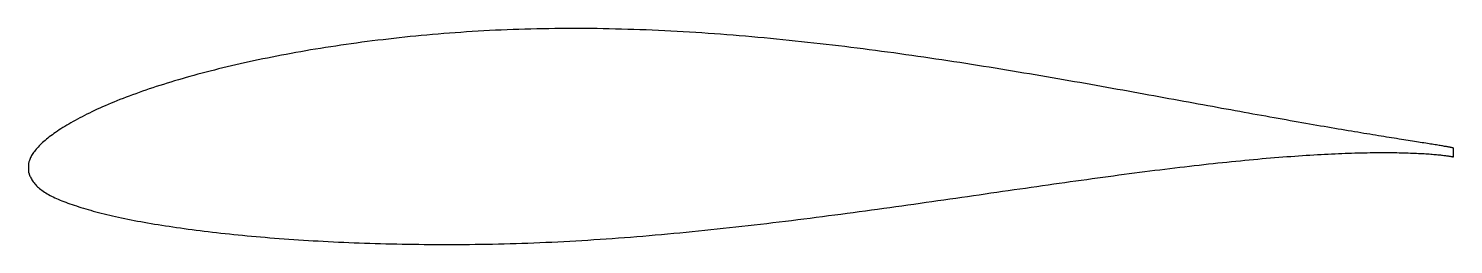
# Model space of a CAD drawing. Header units: metres. Extents: x -15.6 to 31.7, y -2.7 to 4.5.
import ezdxf

# ---------------------------------------------------------------- set-up
doc = ezdxf.new("R2010")
doc.units = ezdxf.units.M

msp = doc.modelspace()

# ---------------------------------------------------------------- linework, layer by layer
msp.add_lwpolyline([(31.655, 0.542), (31.654, 0.543), (31.651, 0.543), (31.647, 0.545), (31.64, 0.546), (31.632, 0.548), (31.622, 0.55), (31.611, 0.553), (31.597, 0.556), (31.582, 0.559), (31.565, 0.562), (31.546, 0.566), (31.525, 0.57), (31.503, 0.574), (31.478, 0.578), (31.452, 0.583), (31.424, 0.588), (31.395, 0.593), (31.363, 0.598), (31.33, 0.604), (31.295, 0.61), (31.258, 0.616), (31.22, 0.622), (31.179, 0.629), (31.137, 0.635), (31.093, 0.643), (31.048, 0.65), (31, 0.658), (30.951, 0.665), (30.9, 0.674), (30.848, 0.682), (30.793, 0.691), (30.737, 0.699), (30.68, 0.709), (30.62, 0.718), (30.559, 0.728), (30.496, 0.738), (30.431, 0.748), (30.365, 0.758), (30.296, 0.769), (30.227, 0.78), (30.155, 0.792), (30.082, 0.803), (30.007, 0.815), (29.93, 0.827), (29.852, 0.84), (29.772, 0.853), (29.691, 0.866), (29.607, 0.879), (29.523, 0.893), (29.436, 0.907), (29.348, 0.921), (29.258, 0.935), (29.167, 0.95), (29.074, 0.966), (28.979, 0.981), (28.883, 0.997), (28.785, 1.013), (28.686, 1.029), (28.585, 1.046), (28.482, 1.063), (28.378, 1.081), (28.272, 1.098), (28.165, 1.116), (28.056, 1.135), (27.946, 1.153), (27.834, 1.172), (27.721, 1.192), (27.606, 1.211), (27.49, 1.231), (27.372, 1.252), (27.253, 1.272), (27.132, 1.293), (27.009, 1.315), (26.886, 1.336), (26.761, 1.358), (26.634, 1.38), (26.506, 1.403), (26.377, 1.425), (26.246, 1.449), (26.114, 1.472), (25.98, 1.496), (25.845, 1.52), (25.709, 1.544), (25.571, 1.569), (25.432, 1.594), (25.292, 1.619), (25.15, 1.644), (25.007, 1.67), (24.863, 1.696), (24.718, 1.722), (24.571, 1.749), (24.423, 1.776), (24.273, 1.803), (24.123, 1.83), (23.971, 1.858), (23.818, 1.886), (23.664, 1.914), (23.508, 1.942), (23.352, 1.971), (23.194, 1.999), (23.035, 2.028), (22.875, 2.058), (22.714, 2.087), (22.551, 2.117), (22.388, 2.147), (22.223, 2.177), (22.058, 2.207), (21.891, 2.238), (21.723, 2.268), (21.554, 2.299), (21.385, 2.33), (21.214, 2.361), (21.042, 2.392), (20.869, 2.424), (20.695, 2.455), (20.52, 2.486), (20.344, 2.518), (20.168, 2.55), (19.99, 2.581), (19.812, 2.613), (19.632, 2.645), (19.452, 2.677), (19.27, 2.709), (19.088, 2.741), (18.905, 2.773), (18.722, 2.805), (18.537, 2.838), (18.352, 2.869), (18.166, 2.901), (17.979, 2.934), (17.791, 2.966), (17.602, 2.997), (17.413, 3.029), (17.223, 3.061), (17.033, 3.093), (16.841, 3.124), (16.65, 3.156), (16.457, 3.187), (16.264, 3.218), (16.07, 3.25), (15.875, 3.281), (15.68, 3.311), (15.484, 3.342), (15.288, 3.372), (15.091, 3.403), (14.894, 3.433), (14.696, 3.463), (14.498, 3.493), (14.299, 3.522), (14.1, 3.551), (13.9, 3.58), (13.7, 3.609), (13.499, 3.637), (13.298, 3.665), (13.096, 3.693), (12.894, 3.72), (12.692, 3.747), (12.49, 3.774), (12.287, 3.801), (12.083, 3.827), (11.88, 3.852), (11.676, 3.878), (11.472, 3.903), (11.267, 3.927), (11.063, 3.952), (10.858, 3.975), (10.653, 3.999), (10.447, 4.022), (10.242, 4.044), (10.036, 4.067), (9.83, 4.089), (9.624, 4.11), (9.418, 4.131), (9.212, 4.151), (9.006, 4.171), (8.8, 4.19), (8.593, 4.209), (8.387, 4.228), (8.18, 4.245), (7.974, 4.263), (7.768, 4.28), (7.561, 4.296), (7.355, 4.312), (7.149, 4.327), (6.942, 4.342), (6.736, 4.356), (6.53, 4.369), (6.324, 4.382), (6.118, 4.394), (5.913, 4.406), (5.707, 4.417), (5.502, 4.427), (5.297, 4.437), (5.092, 4.446), (4.887, 4.455), (4.683, 4.463), (4.479, 4.47), (4.275, 4.476), (4.071, 4.482), (3.868, 4.487), (3.665, 4.492), (3.462, 4.495), (3.26, 4.499), (3.058, 4.501), (2.857, 4.503), (2.655, 4.504), (2.455, 4.504), (2.254, 4.504), (2.055, 4.503), (1.855, 4.501), (1.656, 4.498), (1.458, 4.495), (1.26, 4.491), (1.063, 4.487), (0.866, 4.481), (0.669, 4.475), (0.474, 4.469), (0.279, 4.461), (0.084, 4.453), (-0.11, 4.444), (-0.303, 4.435), (-0.496, 4.425), (-0.688, 4.414), (-0.879, 4.402), (-1.07, 4.39), (-1.26, 4.377), (-1.449, 4.364), (-1.638, 4.35), (-1.826, 4.335), (-2.013, 4.319), (-2.199, 4.303), (-2.384, 4.287), (-2.569, 4.27), (-2.753, 4.252), (-2.936, 4.234), (-3.118, 4.215), (-3.3, 4.196), (-3.48, 4.176), (-3.66, 4.155), (-3.839, 4.134), (-4.016, 4.113), (-4.193, 4.091), (-4.369, 4.069), (-4.544, 4.046), (-4.718, 4.022), (-4.891, 3.999), (-5.063, 3.974), (-5.235, 3.95), (-5.405, 3.924), (-5.574, 3.899), (-5.742, 3.873), (-5.909, 3.846), (-6.075, 3.819), (-6.239, 3.792), (-6.403, 3.764), (-6.566, 3.736), (-6.727, 3.707), (-6.888, 3.678), (-7.047, 3.648), (-7.205, 3.618), (-7.362, 3.588), (-7.518, 3.558), (-7.673, 3.526), (-7.826, 3.495), (-7.978, 3.463), (-8.129, 3.431), (-8.279, 3.399), (-8.427, 3.366), (-8.575, 3.333), (-8.72, 3.299), (-8.865, 3.266), (-9.009, 3.232), (-9.151, 3.197), (-9.292, 3.163), (-9.431, 3.128), (-9.569, 3.093), (-9.706, 3.057), (-9.841, 3.022), (-9.975, 2.986), (-10.108, 2.95), (-10.24, 2.913), (-10.37, 2.877), (-10.498, 2.84), (-10.625, 2.803), (-10.751, 2.766), (-10.875, 2.728), (-10.998, 2.691), (-11.119, 2.653), (-11.239, 2.615), (-11.358, 2.577), (-11.475, 2.538), (-11.59, 2.5), (-11.704, 2.461), (-11.817, 2.422), (-11.928, 2.383), (-12.037, 2.344), (-12.145, 2.305), (-12.252, 2.266), (-12.357, 2.226), (-12.46, 2.187), (-12.562, 2.147), (-12.662, 2.107), (-12.761, 2.067), (-12.858, 2.027), (-12.953, 1.987), (-13.047, 1.946), (-13.139, 1.906), (-13.23, 1.866), (-13.319, 1.825), (-13.406, 1.784), (-13.492, 1.744), (-13.576, 1.703), (-13.658, 1.662), (-13.739, 1.621), (-13.818, 1.581), (-13.896, 1.54), (-13.972, 1.499), (-14.046, 1.459), (-14.118, 1.418), (-14.189, 1.378), (-14.258, 1.338), (-14.326, 1.298), (-14.392, 1.258), (-14.456, 1.219), (-14.518, 1.179), (-14.578, 1.14), (-14.637, 1.101), (-14.695, 1.062), (-14.75, 1.024), (-14.804, 0.985), (-14.856, 0.947), (-14.906, 0.909), (-14.954, 0.871), (-15.001, 0.833), (-15.046, 0.796), (-15.089, 0.758), (-15.131, 0.721), (-15.17, 0.684), (-15.208, 0.647), (-15.245, 0.61), (-15.279, 0.573), (-15.312, 0.537), (-15.342, 0.501), (-15.372, 0.465), (-15.399, 0.429), (-15.424, 0.394), (-15.448, 0.358), (-15.47, 0.324), (-15.49, 0.29), (-15.509, 0.257), (-15.525, 0.224), (-15.54, 0.192), (-15.553, 0.162), (-15.564, 0.133), (-15.574, 0.106), (-15.582, 0.082), (-15.588, 0.061), (-15.592, 0.045), (-15.595, 0.035), (-15.591, -0.267), (-15.59, -0.27), (-15.588, -0.277), (-15.583, -0.288), (-15.576, -0.305), (-15.568, -0.329), (-15.558, -0.356), (-15.545, -0.386), (-15.532, -0.417), (-15.516, -0.45), (-15.498, -0.483), (-15.479, -0.516), (-15.458, -0.549), (-15.435, -0.581), (-15.41, -0.614), (-15.384, -0.646), (-15.356, -0.677), (-15.326, -0.709), (-15.294, -0.74), (-15.26, -0.77), (-15.225, -0.8), (-15.188, -0.83), (-15.149, -0.859), (-15.108, -0.888), (-15.066, -0.916), (-15.022, -0.944), (-14.976, -0.972), (-14.928, -0.999), (-14.879, -1.026), (-14.828, -1.053), (-14.775, -1.079), (-14.72, -1.105), (-14.664, -1.131), (-14.606, -1.156), (-14.546, -1.181), (-14.484, -1.206), (-14.421, -1.231), (-14.356, -1.256), (-14.29, -1.28), (-14.221, -1.305), (-14.151, -1.33), (-14.08, -1.354), (-14.006, -1.378), (-13.931, -1.403), (-13.854, -1.427), (-13.776, -1.451), (-13.696, -1.475), (-13.614, -1.499), (-13.531, -1.523), (-13.446, -1.546), (-13.359, -1.57), (-13.271, -1.593), (-13.181, -1.616), (-13.089, -1.639), (-12.996, -1.662), (-12.902, -1.685), (-12.805, -1.707), (-12.707, -1.729), (-12.608, -1.751), (-12.507, -1.773), (-12.404, -1.794), (-12.3, -1.816), (-12.194, -1.837), (-12.087, -1.857), (-11.978, -1.878), (-11.868, -1.898), (-11.756, -1.918), (-11.643, -1.938), (-11.528, -1.958), (-11.412, -1.978), (-11.294, -1.997), (-11.175, -2.016), (-11.054, -2.035), (-10.932, -2.053), (-10.808, -2.072), (-10.683, -2.09), (-10.556, -2.108), (-10.429, -2.126), (-10.299, -2.143), (-10.168, -2.161), (-10.036, -2.178), (-9.903, -2.194), (-9.768, -2.211), (-9.632, -2.227), (-9.494, -2.243), (-9.356, -2.259), (-9.215, -2.275), (-9.074, -2.29), (-8.931, -2.305), (-8.787, -2.32), (-8.642, -2.335), (-8.495, -2.349), (-8.347, -2.363), (-8.198, -2.377), (-8.048, -2.391), (-7.896, -2.404), (-7.743, -2.417), (-7.589, -2.43), (-7.434, -2.442), (-7.278, -2.454), (-7.12, -2.466), (-6.961, -2.477), (-6.801, -2.488), (-6.64, -2.499), (-6.478, -2.509), (-6.315, -2.52), (-6.151, -2.529), (-5.986, -2.539), (-5.819, -2.548), (-5.652, -2.557), (-5.483, -2.565), (-5.314, -2.573), (-5.143, -2.581), (-4.972, -2.588), (-4.799, -2.595), (-4.626, -2.602), (-4.451, -2.608), (-4.276, -2.614), (-4.099, -2.619), (-3.922, -2.624), (-3.744, -2.629), (-3.565, -2.633), (-3.385, -2.637), (-3.204, -2.641), (-3.022, -2.644), (-2.84, -2.647), (-2.656, -2.65), (-2.472, -2.652), (-2.287, -2.653), (-2.101, -2.655), (-1.915, -2.655), (-1.728, -2.655), (-1.54, -2.655), (-1.351, -2.654), (-1.162, -2.653), (-0.971, -2.652), (-0.781, -2.65), (-0.589, -2.647), (-0.397, -2.644), (-0.204, -2.64), (-0.011, -2.636), (0.183, -2.631), (0.378, -2.626), (0.573, -2.62), (0.769, -2.613), (0.965, -2.607), (1.162, -2.599), (1.359, -2.591), (1.557, -2.583), (1.755, -2.573), (1.954, -2.564), (2.153, -2.554), (2.353, -2.543), (2.553, -2.532), (2.754, -2.52), (2.955, -2.508), (3.156, -2.495), (3.358, -2.482), (3.56, -2.468), (3.762, -2.454), (3.965, -2.439), (4.168, -2.424), (4.371, -2.408), (4.575, -2.392), (4.779, -2.375), (4.983, -2.358), (5.187, -2.34), (5.391, -2.322), (5.596, -2.303), (5.801, -2.285), (6.006, -2.265), (6.211, -2.245), (6.417, -2.225), (6.622, -2.205), (6.828, -2.184), (7.033, -2.162), (7.239, -2.141), (7.445, -2.119), (7.651, -2.096), (7.857, -2.073), (8.062, -2.05), (8.268, -2.027), (8.474, -2.003), (8.68, -1.979), (8.886, -1.955), (9.092, -1.93), (9.297, -1.906), (9.503, -1.881), (9.708, -1.855), (9.913, -1.83), (10.118, -1.804), (10.323, -1.778), (10.528, -1.752), (10.733, -1.726), (10.937, -1.699), (11.141, -1.672), (11.345, -1.646), (11.549, -1.619), (11.752, -1.591), (11.956, -1.564), (12.158, -1.537), (12.361, -1.509), (12.563, -1.482), (12.765, -1.454), (12.966, -1.426), (13.168, -1.398), (13.368, -1.37), (13.569, -1.342), (13.768, -1.314), (13.968, -1.286), (14.167, -1.257), (14.365, -1.229), (14.564, -1.201), (14.761, -1.173), (14.958, -1.144), (15.155, -1.116), (15.351, -1.088), (15.546, -1.06), (15.741, -1.032), (15.935, -1.004), (16.129, -0.976), (16.322, -0.948), (16.514, -0.92), (16.706, -0.892), (16.897, -0.865), (17.088, -0.837), (17.278, -0.81), (17.467, -0.783), (17.655, -0.756), (17.843, -0.729), (18.03, -0.702), (18.216, -0.676), (18.401, -0.649), (18.586, -0.623), (18.769, -0.597), (18.952, -0.571), (19.134, -0.546), (19.316, -0.521), (19.496, -0.496), (19.676, -0.471), (19.854, -0.447), (20.032, -0.422), (20.209, -0.398), (20.385, -0.375), (20.56, -0.351), (20.734, -0.328), (20.907, -0.306), (21.079, -0.283), (21.25, -0.261), (21.421, -0.239), (21.59, -0.217), (21.758, -0.196), (21.925, -0.175), (22.091, -0.155), (22.256, -0.134), (22.42, -0.114), (22.582, -0.095), (22.744, -0.076), (22.905, -0.057), (23.064, -0.039), (23.222, -0.021), (23.379, -0.003), (23.535, 0.014), (23.69, 0.031), (23.844, 0.047), (23.996, 0.063), (24.147, 0.079), (24.297, 0.094), (24.446, 0.109), (24.594, 0.123), (24.74, 0.138), (24.885, 0.151), (25.029, 0.164), (25.171, 0.177), (25.312, 0.19), (25.452, 0.202), (25.59, 0.214), (25.728, 0.225), (25.863, 0.236), (25.998, 0.247), (26.131, 0.257), (26.263, 0.266), (26.393, 0.276), (26.522, 0.285), (26.649, 0.293), (26.776, 0.302), (26.9, 0.309), (27.023, 0.317), (27.145, 0.324), (27.266, 0.331), (27.385, 0.337), (27.502, 0.343), (27.618, 0.349), (27.733, 0.354), (27.845, 0.359), (27.957, 0.363), (28.067, 0.367), (28.175, 0.371), (28.282, 0.375), (28.388, 0.378), (28.492, 0.381), (28.594, 0.383), (28.695, 0.385), (28.794, 0.387), (28.891, 0.389), (28.987, 0.39), (29.082, 0.391), (29.174, 0.391), (29.266, 0.392), (29.355, 0.392), (29.443, 0.392), (29.53, 0.391), (29.614, 0.391), (29.697, 0.39), (29.779, 0.389), (29.858, 0.387), (29.937, 0.385), (30.013, 0.384), (30.088, 0.382), (30.161, 0.379), (30.232, 0.377), (30.302, 0.374), (30.37, 0.372), (30.436, 0.369), (30.501, 0.366), (30.564, 0.363), (30.625, 0.359), (30.685, 0.356), (30.742, 0.352), (30.798, 0.348), (30.853, 0.345), (30.905, 0.341), (30.956, 0.337), (31.005, 0.333), (31.052, 0.329), (31.098, 0.325), (31.142, 0.321), (31.184, 0.317), (31.224, 0.312), (31.263, 0.308), (31.299, 0.304), (31.334, 0.3), (31.367, 0.296), (31.399, 0.292), (31.429, 0.288), (31.456, 0.284), (31.482, 0.28), (31.507, 0.277), (31.529, 0.273), (31.55, 0.27), (31.569, 0.266), (31.586, 0.263), (31.601, 0.26), (31.615, 0.258), (31.627, 0.255), (31.636, 0.253), (31.645, 0.251), (31.651, 0.249), (31.655, 0.248), (31.658, 0.247), (31.659, 0.247)], close=True)

doc.saveas('drawing.dxf')
